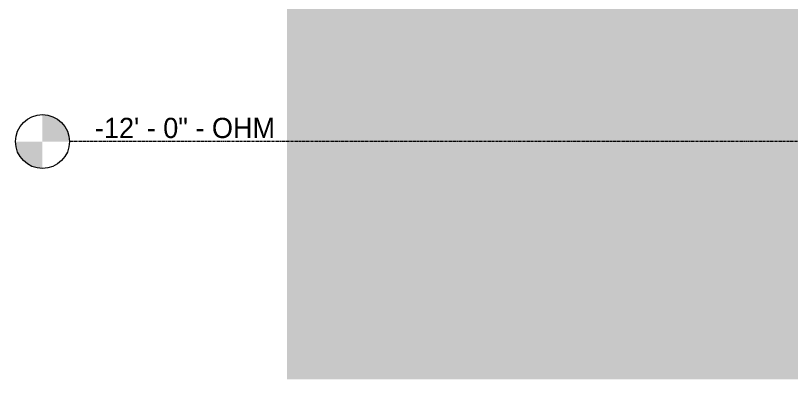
# Model space of a CAD drawing. Header units: inches. Extents: x -3210 to -1935, y -327 to 478.
# Drawn here: x -3206.6 to -3033.9, y -196.9 to -116 of the extents above; entities that cross this region are included whole.
import ezdxf

# ---------------------------------------------------------------- set-up
doc = ezdxf.new("R2010")
doc.units = ezdxf.units.IN
doc.header["$MEASUREMENT"] = 0
doc.linetypes.add('Grid Line 1_2_', pattern=[0.875, 0.5, -0.125, 0.125, -0.125])
for name, color, linetype, lineweight in [('A-FLOR-LEVL', 51, 'Continuous', 9), ('A-FLOR-LEVL-1', 51, 'Grid Line 1_2_', 9), ('C-TOPO', 7, 'Continuous', 9)]:
    doc.layers.add(name, color=color, linetype=linetype, lineweight=lineweight)
doc.styles.add('Century Gothic', font='ufonts.com_century-gothic.ttf', dxfattribs={"height": 4.5})

# ---------------------------------------------------------------- blocks, each defined once
blk = doc.blocks.new('Level - Level Head - Circle-50818-BUILDING SECTION - NORTH_SOUTH - LOOKING EAST')
at = {"layer": 'A-FLOR-LEVL'}
h = blk.add_hatch(color=256, dxfattribs=at)
edge = h.paths.add_edge_path(flags=0)
edge.add_line((-3200.57, 32), (-3194.57, 32))
edge.add_arc((-3200.57, 32), 6, 0, 90)
edge.add_line((-3200.57, 38), (-3200.57, 32))
h = blk.add_hatch(color=256, dxfattribs=at)
edge = h.paths.add_edge_path(flags=0)
edge.add_line((-3200.57, 26), (-3200.57, 32))
edge.add_line((-3200.57, 32), (-3206.57, 32))
edge.add_arc((-3200.57, 32), 6, 180, 270)
blk.add_circle((-3200.57, 32), 6, dxfattribs=at)

msp = doc.modelspace()

# ---------------------------------------------------------------- hatches: boundary and pattern name
at = {"layer": 'C-TOPO'}
msp.add_hatch(color=256, dxfattribs=at).paths.add_polyline_path([(-3080.33668, -196.93641), (-2630.33668, -196.93641), (-2630.33668, -139), (-2637.33668, -139), (-2637.33668, -127), (-2630.33668, -127), (-2630.33668, -92), (-2631.17975, -92.01448), (-2655.99684, -92.2732), (-2797.26502, -95.10267), (-3080.33687, -101), (-3140.2145, -102.01824), (-3143.82886, -104.685), (-3146.19812, -106.6746), (-3146.19812, -196.93641), (-3134.42184, -196.93641)], flags=0)

# ---------------------------------------------------------------- linework, layer by layer
at = {"layer": 'A-FLOR-LEVL-1'}
msp.add_line((-1935.47917, -144), (-3194.57025, -144), dxfattribs=at)

# ---------------------------------------------------------------- block references
at = {"layer": 'A-FLOR-LEVL'}
msp.add_blockref('Level - Level Head - Circle-50818-BUILDING SECTION - NORTH_SOUTH - LOOKING EAST', (0, -176), dxfattribs=at)

# ---------------------------------------------------------------- texts
at = {"layer": 'A-FLOR-LEVL', "insert": (-3188.89515, -138.72461), "char_height": 4.5, "width": 52.2675, "attachment_point": 1, "style": 'Century Gothic'}
msp.add_mtext('-12\' - 0" - OHM', dxfattribs=at)

doc.saveas('drawing.dxf')
